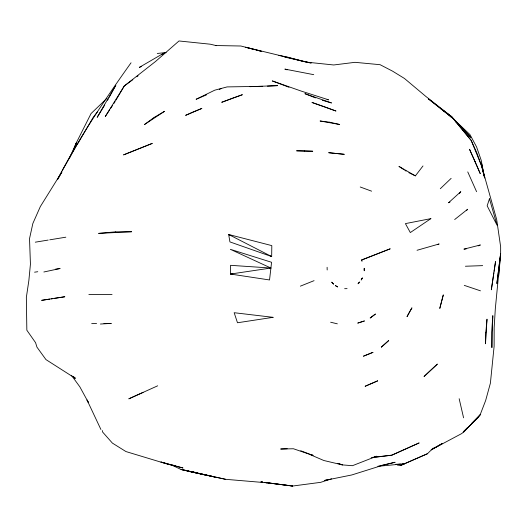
<?xml version="1.0" encoding="UTF-8"?>
<svg xmlns="http://www.w3.org/2000/svg" width="527" height="527" viewBox="0 0 527 527"><rect width="100%" height="100%" fill="white"/><g stroke="black" fill="none" stroke-linecap="round" stroke-linejoin="round"><path stroke-width="0.79" d="M463.22 432.015L478.206 417.483L480.156 414.775L485.657 400.494L490.393 383.175L494.122 346.259L494.168 327.596L495.321 308.75L500.637 253.5L500.65 246.827L496.684 219.575L481.625 165.998L476.863 152.942L471.197 140.426L451.626 116.678L425.704 96.316L404.413 78.437L392.529 71.132L380.092 64.696L355.007 62.324L333.723 64.973L306.582 62.14L284.448 56.995M498.779 275.575L500.637 253.5L496.895 283.421L500.637 253.5M493.852 272.854L491.335 289.797L495.532 261.557L494.095 271.24M441.297 302.465L439.781 308.44L443.312 294.883L441.685 300.963M75.466 145.755L76.54 142.369L91.092 113.509L106.974 98.312M74.827 147.27L76.145 143.463M73.233 150.794L76.54 142.369L69.531 158.021M57.384 179.707C78.556 138.68 104.26 100.334 131.045 62.799M58.036 178.956L61.949 171.828L40.342 206.558L32.845 223.501L29.525 238.639L30.434 264.132L28.86 280.522L26.35 297.412L26.844 330.198L35.579 342.688L36.949 347.135L45.941 359.585L75.157 378.241L73.951 377.161M107.554 100.288L108.345 98.859M109.129 97.429L115.815 85.255L97.185 117.323L104.689 105.117M62.364 170.458L77.66 143.542M77.238 144.589L93.259 117.238L97.719 111.52M115.98 100.11L124.293 85.954L155.491 61.521L179.002 40.968L210.319 44.209L216.498 45.678M109.761 109.702L105.275 116.513L124.293 85.954L132.844 79.676M110.657 108.338L112.455 105.617M113.799 103.569L115.15 101.527M459.386 193.607L460.809 191.644L448.536 202.77L449.992 202.045M408.853 172.685L415.388 175.873L422.997 165.946M466.593 210.504L467.62 209.252L454.663 219.548M463.753 431.396L467.712 427.384M471.672 423.372L480.156 414.775L463.925 431.87L461.487 433.688L431.244 449.788L442.324 443.405M397.358 465.051L400.527 465.506L427.437 453.734L433.273 448.016M440.295 188.725L451.145 178.363M162.026 54.689L164.536 52.713L166.17 52.713M136.796 76.777L138.107 75.816M442.443 443.53L431.244 449.788M157.672 385.81L128.812 398.834L143.08 392.398M437.621 244.627L439.116 243.961L417.035 250.279M400.527 465.506L427.437 453.734M206.571 94.82L196.11 99.28L214.766 90.176L227.097 86.909L262.716 86.316M219.278 89.412L221.518 88.457M478.167 245.872L480.361 244.969L463.912 249.146L466.204 248.909M300.364 286.161L314.072 280.66M141.532 66.507L139.319 67.39L164.536 52.713L157.27 53.464M331.575 478.826L320.64 482.343L292.656 486.032L265.088 482.508M269.323 268.467L270.911 268.039L271.563 262.275L230.358 249.33L270.911 268.039L269.534 279.962L230.503 274.053L230.549 265.318L270.911 268.039L230.503 274.053L232.881 273.981M328.71 479.386L324.25 480.519L351.799 474.959L382.2 465.4L395.131 462.258L377.852 466.309L404.505 463.78L402.101 463.925M374.295 456.784L376.627 456.237L352.451 465.697L342.438 464.906L323.828 460.506L308.473 453.899L293.434 448.754L280.66 449.024L287.241 448.74M43.866 271.991L60.111 268.507L55.322 269.198M35.309 242.176L48.161 240.075M49.769 239.818L65.835 237.19M49.63 299.099L41.62 300.344L64.854 296.741L54.439 298.354M51.238 298.855L52.838 298.605M34.571 272.182L37.766 271.721M371.219 457.759L391.792 455.19L419.024 442.976L391.792 455.19L375.738 457.014M372.523 457.377L374.13 457.199M250.002 86.678L277.637 85.624L267.439 86.145M395.678 464.32L400.494 464.023M100.42 324.033L111.289 323.4L103.938 323.486M465.407 266.24L482.66 265.628M344.638 288.691L347.069 288.631M91.691 323.631L96.593 323.578M88.859 294.567L112.06 294.593M215.503 45.533L240.885 46.007L255.134 49.703M188.706 471.118L184.773 470.236L225.549 479.306L266.787 482.785L292.656 486.032L265.127 482.462M327.089 99.649L328.525 99.807L301.128 91.059L272.288 80.914L288.961 87.238M261.096 481.928L262.723 482.172M264.35 482.416L266.787 482.785L264.738 482.468M278.842 55.427L287.492 57.094L302.689 61.257L311.325 63.056M313.736 74.669L284.87 69.103L287.129 69.847M188.995 471.105L181.051 469.491L170.432 464.439M192.968 471.909L196.143 472.554M310.515 62.95L245.635 47.232L261.471 51.343M188.738 471.375L225.549 479.306M190.28 471.474L214.667 476.975L181.051 469.491L206.828 475.38M330.627 322.221L337.346 323.828M256.721 50.111L261.471 51.343M322.313 100.242L331.523 102.963L304.902 93.668L315.456 97.897M337.833 463.417L342.438 464.906L337.787 463.385M464.28 285.37L480.472 290.832M360.231 186.986L371.607 191.176M300.746 450.75L309.889 454.234M172.81 465.084L175.82 466.243L160.933 462.021L182.994 467.983L166.519 463.839L125.953 451.567L112.383 443.095L102.633 432.061L102.258 430.513M270.199 255.845L271.675 256.563L271.813 245.615L228.672 234.495L229.93 241.913L271.675 256.563L228.672 234.495L230.115 235.273M415.388 175.873L398.939 166.387L403.498 169.398M404.802 170.254L406.1 171.117M440.618 108.575L445.071 111.829M446.343 112.758L451.626 116.678L470.828 137.343L459.01 125.11M441.316 109.096L451.626 116.678L453.174 118.555M73.971 377.227L75.157 378.241L73.095 376.403M454.162 119.622L448.885 114.616L451.698 117.534M455.335 120.736L469.985 134.635L476.599 146.954L481.243 160.406L484.142 176.216M455.638 121.612L456.764 122.778M454.202 119.807L471.197 140.426L481.625 165.998L483.187 172.349M71.461 375.323L79.854 386.858L88.345 402.391L87.014 399.98L100.92 429.512M467.752 171.894L476.586 191.703M483.575 173.936L484.161 176.314M463.582 417.819L459.155 398.708M484.827 178.06L481.434 163.153L483.628 174.397M327.181 269.982L327.109 267.294M492.824 315.765L491.895 347.636L491.678 332.056L492.824 315.765M485.828 332.82L485.492 343.762L487.007 319.164L485.828 332.82M489.464 198.771L487.159 205.82L497.033 225.187L489.464 198.771M409.426 312.234L407.009 316.641L411.943 307.834L409.426 312.234M361.786 278.935L361.186 280.008L362.392 277.861L361.786 278.935M358.874 282.867L358.024 283.757L359.724 281.985L358.874 282.867M430.5 370.448L424.031 376.548L437.37 364.085L430.5 370.448M388.709 340.547L381.364 347.122L388.709 340.547M375.376 314.085L370.231 317.959L375.376 314.085M154.068 117.481L144.451 124.563L164.562 111.296L154.068 117.481M430.862 218.639L410.322 232.565L405.408 223.613L430.862 218.639M193.567 111.783L185.596 115.354L201.887 108.417L193.567 111.783M377.661 380.856L365.204 386.238L377.661 380.856M372.925 352.372L363.511 356.16L372.925 352.372M152.184 143.436L123.641 154.852L152.184 143.436M390.092 248.856L361.509 260.042L362.069 261.175L361.41 260.088L390.092 248.856M232.196 98.338L221.709 102.297L242.394 94.695L232.196 98.338M364.355 320.976L357.846 323.071L364.355 320.976M273.072 317.326L237.493 322.761L234.166 312.715L273.072 317.326M115.38 231.86L98.621 233.389L131.664 231.735L115.38 231.86M304.659 150.999L296.569 150.814L312.742 151.229L304.659 150.999M344.177 154.299L328.789 152.725L344.177 154.299M329.783 122.238L320.06 120.999L339.665 124.497L329.783 122.238M262.696 482.146L261.082 481.915L262.696 482.146M312.985 455.288L310.653 454.524L312.979 455.282M323.986 106.632L311.964 102.455L335.982 111.019L323.986 106.632M337.59 286.886L335.455 285.641L337.59 286.886M442.812 110.15L428.346 98.832L453.846 119.122L442.812 110.15M333.512 284.079L331.793 282.222L333.512 284.079M475.005 161.453L469.531 149.26L480.275 173.686L475.005 161.453M364.243 269.534L364.216 268.302L364.256 270.766L364.243 269.534"/></g></svg>
